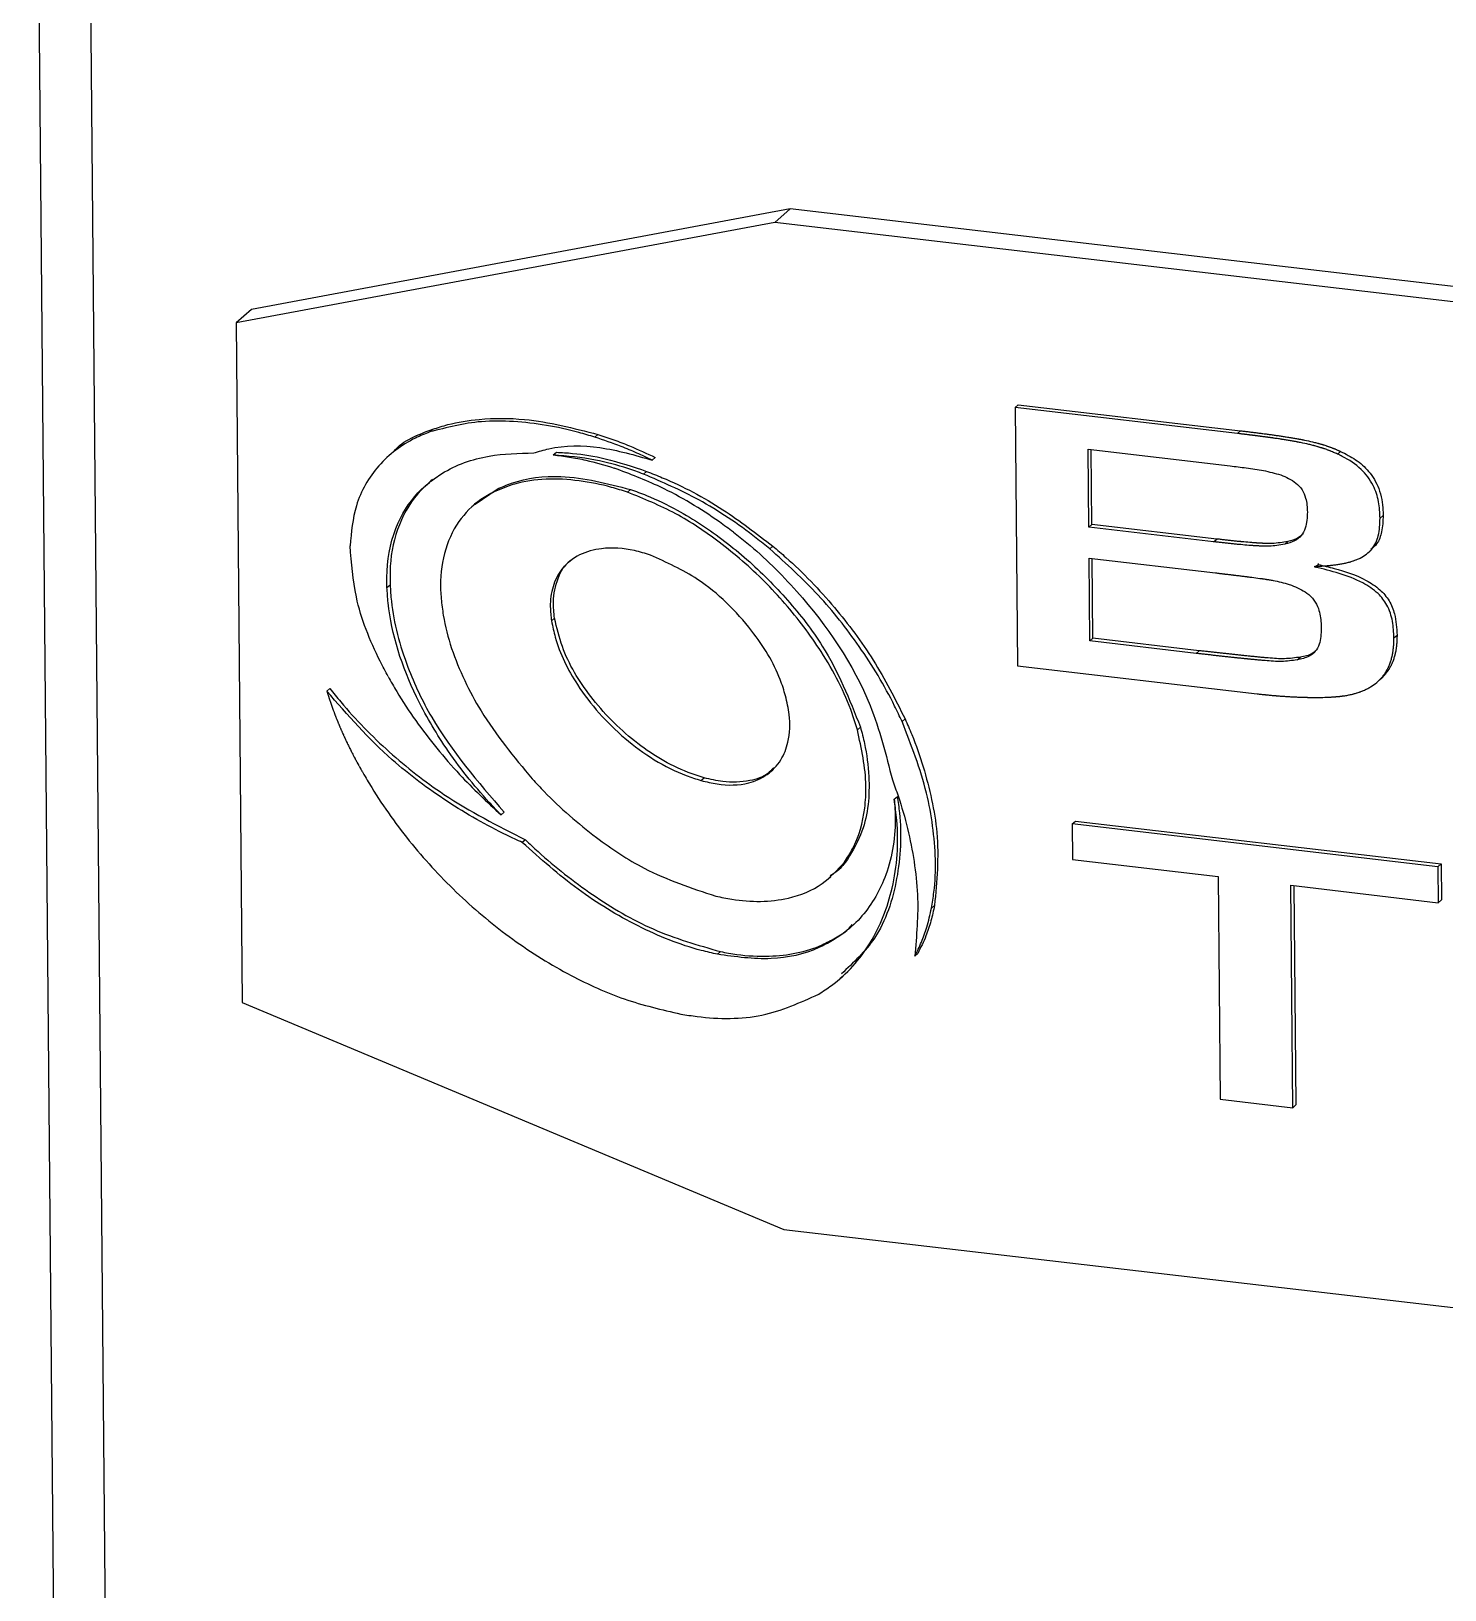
# Model space of a CAD drawing. Header units: millimetres. Extents: x 0 to 279, y 0 to 216.
# Drawn here: x 66.99 to 75.14, y 158.31 to 167.3 of the extents above; entities that cross this region are included whole.
import ezdxf

# ---------------------------------------------------------------- set-up
doc = ezdxf.new("R2010")
doc.units = ezdxf.units.MM

msp = doc.modelspace()

# ---------------------------------------------------------------- linework, layer by layer
at = {"color": 7, "linetype": 'Continuous', "lineweight": 25}
for p, q in [((66.9893, 172.4875), (67.1386, 155.6811)), ((67.2931, 171.8254), (67.4366, 155.6743)), ((71.3635, 166.2721), (68.2584, 165.6924)), ((71.3635, 166.2721), (71.2751, 166.1942)), ((81.646, 165.0696), (71.3635, 166.2721)), ((71.2751, 166.1942), (68.1701, 165.6145)), ((81.5576, 164.9916), (71.2751, 166.1942)), ((68.2584, 165.6924), (68.1701, 165.6145)), ((68.1701, 165.6145), (68.2049, 161.6976)), ((72.6774, 165.1427), (72.6597, 165.1271)), ((72.6774, 165.1427), (73.9588, 164.9928)), ((72.6597, 165.1271), (72.6729, 163.6385)), ((73.9412, 164.9773), (72.6597, 165.1271)), ((69.2862, 164.9863), (69.3039, 165.0019)), ((70.2375, 164.9561), (70.2552, 164.9717)), ((73.9412, 164.9773), (73.9588, 164.9928)), ((69.078, 164.8727), (69.0603, 164.8571)), ((69.9981, 164.8538), (70.0158, 164.8694)), ((73.0803, 164.8862), (73.8977, 164.7906)), ((73.0843, 164.4376), (73.0803, 164.8862)), ((73.102, 164.4532), (73.0982, 164.8841)), ((74.5166, 164.8587), (74.5343, 164.8743)), ((70.5681, 164.8238), (70.5858, 164.8394)), ((70.5183, 164.7435), (70.5359, 164.7591)), ((69.5472, 164.57), (69.6742, 164.6571)), ((69.6566, 164.6415), (69.6742, 164.6571)), ((70.426, 164.639), (70.4437, 164.6546)), ((69.5468, 164.5706), (69.5291, 164.555)), ((74.762, 164.4889), (74.7797, 164.5045)), ((73.0843, 164.4376), (73.102, 164.4532)), ((73.8031, 164.3536), (73.0843, 164.4376)), ((73.8208, 164.3691), (73.102, 164.4532)), ((71.2453, 164.3126), (71.263, 164.3282)), ((73.8031, 164.3536), (73.8208, 164.3691)), ((74.2136, 164.339), (74.2312, 164.3546)), ((73.0859, 164.259), (73.8129, 164.174)), ((73.0902, 163.7814), (73.0859, 164.259)), ((73.1078, 163.797), (73.1037, 164.2569)), ((74.6936, 164.29), (74.7113, 164.3056)), ((74.387, 164.2072), (74.4047, 164.2228)), ((74.387, 164.2072), (74.387, 164.2117)), ((74.4047, 164.2272), (74.4047, 164.2228)), ((69.0396, 164.0901), (69.0573, 164.1057)), ((70.0052, 163.9127), (69.9875, 163.8971)), ((73.0902, 163.7814), (73.1078, 163.797)), ((73.7198, 163.7254), (73.1078, 163.797)), ((74.842, 163.7995), (74.8597, 163.8151)), ((73.7021, 163.7098), (73.0902, 163.7814)), ((73.7021, 163.7098), (73.7198, 163.7254)), ((72.6729, 163.6385), (74.053, 163.4771)), ((74.2851, 163.6729), (74.3028, 163.6885)), ((74.7476, 163.5462), (74.7652, 163.5618)), ((68.6926, 163.4924), (68.7102, 163.508)), ((71.7502, 163.2693), (71.7679, 163.2849)), ((72.0073, 163.3172), (72.0249, 163.3328)), ((70.849, 162.9771), (70.8667, 162.9927)), ((71.9629, 162.8701), (71.9806, 162.8857)), ((69.6974, 162.7785), (69.7151, 162.7941)), ((72.9888, 162.7269), (73.0064, 162.7424)), ((72.9888, 162.7269), (72.9906, 162.5215)), ((75.0958, 162.4804), (72.9888, 162.7269)), ((73.0064, 162.7424), (75.1135, 162.496)), ((69.8371, 162.6353), (69.8194, 162.6197)), ((71.6757, 162.5068), (71.6934, 162.5224)), ((72.9906, 162.5215), (73.8285, 162.4235)), ((75.0958, 162.4804), (75.1135, 162.496)), ((75.0958, 162.4804), (75.0977, 162.2729)), ((75.1135, 162.496), (75.1153, 162.2885)), ((71.579, 162.4065), (71.5966, 162.4221)), ((73.8285, 162.4235), (73.8399, 161.1402)), ((74.2588, 161.0912), (74.2474, 162.3745)), ((74.2474, 162.3745), (75.0977, 162.2729)), ((74.2653, 162.3724), (74.2765, 161.1068)), ((75.1153, 162.2885), (75.0977, 162.2729)), ((72.1772, 162.2416), (72.1949, 162.2572)), ((70.9439, 161.9753), (70.9616, 161.9909)), ((71.6065, 162.0542), (71.6242, 162.0698)), ((72.0806, 161.9645), (72.0983, 161.9801)), ((71.6516, 161.8369), (71.6693, 161.8525)), ((68.2049, 161.6976), (71.3267, 160.3896)), ((73.8399, 161.1402), (74.2588, 161.0912)), ((74.2588, 161.0912), (74.2765, 161.1068)), ((71.3267, 160.3896), (81.6092, 159.1871))]:
    msp.add_line(p, q, dxfattribs=at)
for points, knots in [([(70.2375, 164.9561), (70.2068, 164.9654), (70.0525, 165.0119), (69.8321, 165.0481), (69.5405, 165.0521), (69.384, 165.0116), (69.2862, 164.9863)], [0, 0, 0, 0, 0.096521, 0.484439, 0.677776, 1, 1, 1, 1]), ([(69.3039, 165.0019), (69.3324, 165.0112), (69.418, 165.0393), (69.5941, 165.0663), (69.8858, 165.067), (70.1144, 165.008), (70.2552, 164.9717)], [0, 0, 0, 0, 0.0965705, 0.2901012, 0.5629994, 1, 1, 1, 1]), ([(69.2862, 164.9863), (69.2585, 164.9752), (69.1475, 164.9309), (68.9814, 164.804), (68.8494, 164.5797), (68.8342, 164.4085), (68.8271, 164.3293)], [0, 0, 0, 0, 0.105417, 0.422479, 0.732909, 1, 1, 1, 1]), ([(69.0781, 164.8727), (69.0782, 164.8728), (69.1324, 164.9404), (69.2182, 164.9712), (69.3039, 165.0019)], [0, 0, 0, 0, 0.001747, 1, 1, 1, 1]), ([(70.5681, 164.8238), (70.5386, 164.8377), (70.4796, 164.8656), (70.3697, 164.9114), (70.2883, 164.9389), (70.2375, 164.9561)], [0, 0, 0, 0, 0.272795, 0.545593, 1, 1, 1, 1]), ([(70.2552, 164.9717), (70.2857, 164.9616), (70.3469, 164.9415), (70.4577, 164.8988), (70.5365, 164.8622), (70.5858, 164.8394)], [0, 0, 0, 0, 0.272802, 0.545601, 1, 1, 1, 1]), ([(74.5166, 164.8587), (74.5129, 164.8604), (74.5055, 164.8638), (74.4944, 164.8686), (74.485, 164.8726), (74.4775, 164.8756), (74.4718, 164.8778), (74.4662, 164.88), (74.4605, 164.8821), (74.4529, 164.8849), (74.4453, 164.8876), (74.4377, 164.8902), (74.432, 164.8921), (74.4262, 164.8939), (74.4205, 164.8957), (74.4147, 164.8975), (74.409, 164.8992), (74.4032, 164.9009), (74.3955, 164.9031), (74.3878, 164.9053), (74.3801, 164.9073), (74.3685, 164.9103), (74.3433, 164.9165), (74.3181, 164.922), (74.2967, 164.9263), (74.2889, 164.9278), (74.2792, 164.9296), (74.2714, 164.9311), (74.2617, 164.9328), (74.2519, 164.9346), (74.2422, 164.9362), (74.2325, 164.9379), (74.2227, 164.9395), (74.2111, 164.9414), (74.2013, 164.9429), (74.1916, 164.9444), (74.1818, 164.9459), (74.1701, 164.9477), (74.1585, 164.9494), (74.1487, 164.9508), (74.1409, 164.9519), (74.1351, 164.9527), (74.1292, 164.9535), (74.1234, 164.9543), (74.1175, 164.9552), (74.1117, 164.956), (74.1058, 164.9567), (74.1, 164.9575), (74.0942, 164.9583), (74.0864, 164.9593), (74.0786, 164.9604), (74.0708, 164.9614), (74.0649, 164.9621), (74.0591, 164.9629), (74.0532, 164.9636), (74.0474, 164.9644), (74.0396, 164.9654), (74.0318, 164.9663), (74.024, 164.9673), (74.0181, 164.968), (74.0123, 164.9687), (74.0045, 164.9697), (73.9967, 164.9706), (73.9889, 164.9716), (73.9831, 164.9723), (73.9753, 164.9732), (73.9675, 164.9742), (73.9597, 164.9751), (73.9516, 164.976), (73.9454, 164.9768), (73.9412, 164.9773)], [0, 0, 0, 0, 0.020168, 0.040336, 0.060505, 0.070589, 0.080672, 0.090756, 0.10084, 0.110924, 0.131092, 0.141176, 0.15126, 0.161343, 0.171427, 0.181511, 0.191595, 0.201679, 0.211763, 0.23193, 0.242014, 0.252098, 0.292435, 0.373118, 0.383201, 0.403369, 0.413453, 0.43362, 0.443704, 0.463872, 0.484039, 0.494123, 0.51429, 0.534458, 0.554626, 0.564709, 0.584877, 0.605044, 0.625212, 0.645379, 0.655463, 0.665547, 0.675631, 0.685714, 0.695798, 0.705882, 0.715966, 0.726049, 0.736133, 0.746217, 0.766384, 0.776468, 0.786552, 0.796635, 0.806719, 0.816803, 0.826887, 0.847054, 0.857138, 0.867222, 0.877305, 0.887389, 0.907557, 0.91764, 0.927724, 0.937808, 0.957975, 0.968059, 0.978143, 1, 1, 1, 1]), ([(73.9588, 164.9928), (73.9666, 164.9919), (73.9783, 164.9906), (73.9978, 164.9882), (74.0134, 164.9864), (74.029, 164.9845), (74.0407, 164.983), (74.0524, 164.9816), (74.068, 164.9796), (74.0836, 164.9776), (74.0992, 164.9756), (74.1108, 164.974), (74.1225, 164.9725), (74.1342, 164.9709), (74.1459, 164.9693), (74.1576, 164.9676), (74.1693, 164.966), (74.181, 164.9643), (74.1927, 164.9625), (74.2044, 164.9608), (74.2141, 164.9593), (74.2239, 164.9578), (74.2336, 164.9562), (74.2433, 164.9546), (74.2531, 164.953), (74.2628, 164.9513), (74.2725, 164.9496), (74.2823, 164.9479), (74.2901, 164.9465), (74.2998, 164.9447), (74.3076, 164.9432), (74.3173, 164.9413), (74.3387, 164.937), (74.3619, 164.9318), (74.3832, 164.9266), (74.3929, 164.9242), (74.4006, 164.9221), (74.4083, 164.92), (74.4141, 164.9184), (74.4199, 164.9168), (74.4257, 164.9151), (74.4314, 164.9134), (74.4391, 164.911), (74.4468, 164.9086), (74.4544, 164.9061), (74.4601, 164.9041), (74.4658, 164.9022), (74.4715, 164.9001), (74.4772, 164.8981), (74.4829, 164.8959), (74.4886, 164.8938), (74.4942, 164.8916), (74.4999, 164.8893), (74.5055, 164.887), (74.5111, 164.8846), (74.5167, 164.8822), (74.5224, 164.8797), (74.5283, 164.877), (74.5323, 164.8752), (74.5343, 164.8743)], [0, 0, 0, 0, 0.0403349, 0.0605024, 0.1008374, 0.1210048, 0.1411723, 0.1613398, 0.1815072, 0.2218422, 0.2420097, 0.2621771, 0.2823446, 0.3025121, 0.3226796, 0.342847, 0.3630145, 0.383182, 0.4033495, 0.423517, 0.4436845, 0.4537682, 0.4739357, 0.4941032, 0.504187, 0.5243545, 0.544522, 0.5546057, 0.5747733, 0.584857, 0.6050246, 0.6151083, 0.6352759, 0.7159565, 0.7361243, 0.746208, 0.7663758, 0.7764596, 0.7865434, 0.7966272, 0.806711, 0.8167948, 0.8268786, 0.8470466, 0.8571304, 0.8672142, 0.877298, 0.8873819, 0.8974657, 0.9075495, 0.9176333, 0.9277172, 0.937801, 0.9478848, 0.9579687, 0.9680525, 0.9781363, 0.9890677, 1, 1, 1, 1]), ([(69.2838, 164.6958), (69.3076, 164.7133), (69.4082, 164.7868), (69.6119, 164.859), (69.7984, 164.8631), (69.8851, 164.8651)], [0, 0, 0, 0, 0.142347, 0.601339, 1, 1, 1, 1]), ([(69.8851, 164.8651), (69.9139, 164.8738), (70.034, 164.9103), (70.27, 164.9098), (70.4681, 164.8527), (70.5681, 164.8238)], [0, 0, 0, 0, 0.134962, 0.562982, 1, 1, 1, 1]), ([(70.0158, 164.8694), (70.0469, 164.8677), (70.1403, 164.8625), (70.3158, 164.8328), (70.4565, 164.7857), (70.5359, 164.7591)], [0, 0, 0, 0, 0.178569, 0.536209, 1, 1, 1, 1]), ([(74.5343, 164.8743), (74.5637, 164.8594), (74.6226, 164.8296), (74.704, 164.7594), (74.7635, 164.6563), (74.7783, 164.5659), (74.7795, 164.5143), (74.7797, 164.5045)], [0, 0, 0, 0, 0.208576, 0.418402, 0.659796, 0.934915, 1, 1, 1, 1]), ([(70.5183, 164.7435), (70.4879, 164.7544), (70.3966, 164.787), (70.2229, 164.8342), (70.0792, 164.8467), (69.9981, 164.8538)], [0, 0, 0, 0, 0.178535, 0.536027, 1, 1, 1, 1]), ([(69.9981, 164.8538), (70.0293, 164.8502), (70.0917, 164.8431), (70.2091, 164.8203), (70.2942, 164.7946), (70.3486, 164.7781)], [0, 0, 0, 0, 0.265465, 0.530906, 1, 1, 1, 1]), ([(71.0354, 164.4088), (71.0087, 164.4284), (70.8751, 164.527), (70.6488, 164.6641), (70.4379, 164.7442), (70.3486, 164.7781)], [0, 0, 0, 0, 0.125564, 0.629515, 1, 1, 1, 1]), ([(73.8977, 164.7906), (73.9289, 164.7868), (73.9931, 164.7789), (74.0908, 164.7664), (74.1565, 164.7479), (74.1895, 164.7387)], [0, 0, 0, 0, 0.3196596, 0.6586252, 1, 1, 1, 1]), ([(74.762, 164.4889), (74.7605, 164.5207), (74.7574, 164.5844), (74.7255, 164.6848), (74.6533, 164.7801), (74.5741, 164.8313), (74.5259, 164.8543), (74.5166, 164.8587)], [0, 0, 0, 0, 0.208585, 0.418422, 0.659164, 0.934911, 1, 1, 1, 1]), ([(69.0396, 164.0901), (69.0392, 164.1216), (69.0373, 164.2508), (69.0841, 164.4575), (69.1937, 164.619), (69.2686, 164.6828), (69.2838, 164.6958)], [0, 0, 0, 0, 0.134376, 0.550899, 0.908441, 1, 1, 1, 1]), ([(69.3015, 164.7114), (69.2793, 164.692), (69.1984, 164.6212), (69.0986, 164.4573), (69.0556, 164.2612), (69.0569, 164.1415), (69.0573, 164.1057)], [0, 0, 0, 0, 0.134391, 0.490098, 0.847392, 1, 1, 1, 1]), ([(70.426, 164.639), (70.3954, 164.6487), (70.3032, 164.678), (70.0838, 164.7213), (69.8451, 164.7195), (69.695, 164.6574), (69.6566, 164.6415)], [0, 0, 0, 0, 0.118351, 0.3555, 0.834814, 1, 1, 1, 1]), ([(69.6742, 164.6571), (69.7016, 164.6689), (69.8147, 164.718), (70.0781, 164.7492), (70.3098, 164.6892), (70.4437, 164.6546)], [0, 0, 0, 0, 0.118596, 0.49083, 1, 1, 1, 1]), ([(71.2453, 164.3126), (71.2195, 164.3335), (71.0902, 164.4382), (70.8528, 164.5988), (70.6256, 164.6971), (70.5183, 164.7435)], [0, 0, 0, 0, 0.116252, 0.58268, 1, 1, 1, 1]), ([(70.5359, 164.7591), (70.5661, 164.7472), (70.7173, 164.6878), (70.9685, 164.5547), (71.1686, 164.4008), (71.263, 164.3282)], [0, 0, 0, 0, 0.116262, 0.583042, 1, 1, 1, 1]), ([(74.1895, 164.7387), (74.2204, 164.7259), (74.2675, 164.7065), (74.3149, 164.6539), (74.3397, 164.5952), (74.3418, 164.5514), (74.3432, 164.5245)], [0, 0, 0, 0, 0.347824, 0.528701, 0.709516, 1, 1, 1, 1]), ([(69.6566, 164.6415), (69.6306, 164.6272), (69.5522, 164.584), (69.4414, 164.4711), (69.3596, 164.2885), (69.3445, 164.1297), (69.3506, 164.0409), (69.3517, 164.0248)], [0, 0, 0, 0, 0.12407, 0.374446, 0.65226, 0.93716, 1, 1, 1, 1]), ([(71.7502, 163.2693), (71.7406, 163.3004), (71.6923, 163.4572), (71.5599, 163.7098), (71.339, 164.0023), (71.1337, 164.2077), (70.9214, 164.3795), (70.7045, 164.5259), (70.5197, 164.6009), (70.426, 164.639)], [0, 0, 0, 0, 0.050437, 0.253761, 0.428768, 0.60366, 0.690909, 0.843279, 1, 1, 1, 1]), ([(70.4437, 164.6546), (70.4741, 164.6436), (70.5654, 164.6106), (70.7514, 164.5195), (70.9904, 164.3618), (71.1983, 164.1788), (71.3863, 163.9767), (71.5989, 163.7075), (71.7038, 163.4453), (71.7679, 163.2849)], [0, 0, 0, 0, 0.050455, 0.151498, 0.318841, 0.486032, 0.569444, 0.736662, 1, 1, 1, 1]), ([(74.3432, 164.5245), (74.3422, 164.4925), (74.3406, 164.4431), (74.31, 164.3866), (74.2679, 164.3545), (74.2328, 164.3445), (74.2136, 164.339)], [0, 0, 0, 0, 0.364706, 0.562401, 0.760449, 1, 1, 1, 1]), ([(74.7797, 164.5045), (74.7785, 164.4731), (74.7763, 164.4156), (74.7517, 164.3451), (74.7209, 164.3185), (74.7088, 164.3081)], [0, 0, 0, 0, 0.422732, 0.774534, 1, 1, 1, 1]), ([(74.387, 164.2117), (74.3909, 164.2118), (74.3966, 164.212), (74.4043, 164.2123), (74.4101, 164.2126), (74.4158, 164.2128), (74.4216, 164.2132), (74.4273, 164.2135), (74.4331, 164.2138), (74.4388, 164.2142), (74.4446, 164.2146), (74.4503, 164.215), (74.456, 164.2155), (74.4637, 164.2161), (74.4713, 164.2168), (74.4808, 164.2178), (74.4903, 164.2188), (74.5016, 164.2202), (74.513, 164.2217), (74.5242, 164.2234), (74.5336, 164.225), (74.5429, 164.2266), (74.5522, 164.2284), (74.5615, 164.2304), (74.5706, 164.2325), (74.5798, 164.2348), (74.5888, 164.2372), (74.5978, 164.2399), (74.605, 164.2421), (74.6138, 164.2452), (74.6208, 164.2477), (74.6329, 164.2526), (74.6671, 164.2679), (74.7195, 164.3066), (74.7587, 164.3904), (74.7609, 164.4547), (74.762, 164.4889)], [0, 0, 0, 0, 0.021081, 0.031621, 0.042162, 0.052702, 0.063243, 0.073783, 0.084323, 0.094864, 0.105404, 0.115945, 0.126485, 0.137026, 0.158107, 0.168647, 0.189728, 0.210809, 0.231891, 0.252972, 0.274053, 0.284594, 0.305675, 0.326757, 0.337298, 0.35838, 0.379462, 0.390002, 0.411085, 0.421626, 0.442709, 0.453249, 0.495436, 0.655602, 0.816776, 1, 1, 1, 1]), ([(69.0461, 163.5765), (69.0306, 163.6057), (68.9529, 163.7525), (68.8518, 164.0047), (68.8346, 164.231), (68.8271, 164.3293)], [0, 0, 0, 0, 0.123171, 0.618921, 1, 1, 1, 1]), ([(71.0354, 164.4088), (71.0616, 164.3884), (71.1929, 164.286), (71.4977, 163.984), (71.8172, 163.5175), (71.9154, 163.1252), (71.9516, 162.9805)], [0, 0, 0, 0, 0.057334, 0.287555, 0.737102, 1, 1, 1, 1]), ([(71.263, 164.3282), (71.2883, 164.3066), (71.4152, 164.1986), (71.6183, 163.9856), (71.8528, 163.6733), (71.9671, 163.4472), (72.0249, 163.3328)], [0, 0, 0, 0, 0.078974, 0.395831, 0.69439, 1, 1, 1, 1]), ([(74.2136, 164.339), (74.1833, 164.334), (74.138, 164.3266), (74.0892, 164.3279), (74.0698, 164.3287), (74.064, 164.3289), (74.0581, 164.3292), (74.0523, 164.3295), (74.0465, 164.3298), (74.0406, 164.3302), (74.0348, 164.3305), (74.0231, 164.3313), (73.9978, 164.3332), (73.9706, 164.3356), (73.9491, 164.3376), (73.9394, 164.3386), (73.9316, 164.3394), (73.9219, 164.3404), (73.9121, 164.3414), (73.9024, 164.3424), (73.8926, 164.3434), (73.8829, 164.3445), (73.8712, 164.3458), (73.8615, 164.3469), (73.8517, 164.348), (73.842, 164.3491), (73.8303, 164.3504), (73.8205, 164.3515), (73.8115, 164.3526), (73.8063, 164.3532), (73.8031, 164.3536)], [0, 0, 0, 0, 0.227603, 0.340716, 0.354849, 0.368982, 0.383115, 0.397248, 0.411381, 0.425514, 0.439647, 0.45378, 0.510313, 0.623381, 0.651647, 0.66578, 0.694046, 0.708179, 0.736445, 0.764711, 0.778844, 0.80711, 0.835376, 0.863642, 0.877775, 0.906041, 0.934307, 0.962573, 0.976705, 1, 1, 1, 1]), ([(74.2312, 164.3546), (74.201, 164.3496), (74.1557, 164.3422), (74.1069, 164.3435), (74.0875, 164.3442), (74.0816, 164.3445), (74.0758, 164.3448), (74.07, 164.3451), (74.0641, 164.3454), (74.0583, 164.3457), (74.0525, 164.3461), (74.0408, 164.3469), (74.0155, 164.3488), (73.9882, 164.3512), (73.9668, 164.3532), (73.9571, 164.3542), (73.9493, 164.355), (73.9395, 164.356), (73.9298, 164.357), (73.9201, 164.358), (73.9103, 164.359), (73.9006, 164.3601), (73.8889, 164.3614), (73.8791, 164.3625), (73.8694, 164.3636), (73.8596, 164.3647), (73.848, 164.366), (73.835, 164.3675), (73.8259, 164.3685), (73.8208, 164.3691)], [0, 0, 0, 0, 0.227603, 0.340716, 0.354849, 0.368982, 0.383115, 0.397248, 0.411381, 0.425514, 0.439647, 0.45378, 0.510313, 0.623381, 0.651647, 0.66578, 0.694046, 0.708179, 0.736445, 0.764711, 0.778844, 0.80711, 0.835376, 0.863642, 0.877775, 0.906041, 0.934307, 0.962573, 1, 1, 1, 1]), ([(74.3191, 164.3998), (74.3089, 164.3907), (74.284, 164.3684), (74.2508, 164.3597), (74.2312, 164.3546)], [0, 0, 0, 0, 0.410261, 1, 1, 1, 1]), ([(70.558, 164.2765), (70.5272, 164.2858), (70.4343, 164.3139), (70.2914, 164.324), (70.1449, 164.285), (70.0447, 164.2058), (69.9905, 164.0969), (69.9765, 163.9915), (69.9843, 163.9245), (69.9875, 163.8971)], [0, 0, 0, 0, 0.107106, 0.323387, 0.480268, 0.638245, 0.774289, 0.907707, 1, 1, 1, 1]), ([(70.0052, 163.9127), (70.0016, 163.9447), (69.9927, 164.0237), (70.0184, 164.1412), (70.063, 164.224), (70.1006, 164.2471), (70.1023, 164.2481)], [0, 0, 0, 0, 0.252819, 0.623864, 0.982698, 1, 1, 1, 1]), ([(71.3365, 163.4656), (71.3268, 163.4968), (71.2856, 163.6298), (71.1311, 163.8753), (70.8723, 164.1336), (70.6507, 164.2344), (70.558, 164.2765)], [0, 0, 0, 0, 0.085715, 0.364954, 0.734381, 1, 1, 1, 1]), ([(72.0073, 163.3172), (71.9933, 163.3471), (71.9236, 163.497), (71.7712, 163.7476), (71.5302, 164.055), (71.341, 164.2261), (71.2453, 164.3126)], [0, 0, 0, 0, 0.078976, 0.395903, 0.694526, 1, 1, 1, 1]), ([(73.8129, 164.174), (73.8168, 164.1735), (73.8227, 164.1729), (73.8305, 164.1719), (73.8382, 164.171), (73.846, 164.1701), (73.8538, 164.1692), (73.8597, 164.1685), (73.8655, 164.1678), (73.8714, 164.1671), (73.8792, 164.1662), (73.887, 164.1653), (73.8948, 164.1644), (73.9006, 164.1637), (73.9065, 164.163), (73.9123, 164.1623), (73.9181, 164.1616), (73.924, 164.1609), (73.9318, 164.1599), (73.9415, 164.1588), (73.9532, 164.1573), (73.963, 164.1562), (73.9727, 164.155), (73.9825, 164.1538), (73.9922, 164.1525), (74.0058, 164.1508), (74.0312, 164.1476), (74.0565, 164.1442), (74.076, 164.1415), (74.0818, 164.1407), (74.0896, 164.1396), (74.0974, 164.1384), (74.1052, 164.1372), (74.1111, 164.1363), (74.1169, 164.1354), (74.1286, 164.1335), (74.1695, 164.1266), (74.2131, 164.1161), (74.2481, 164.1041), (74.2526, 164.1025)], [0, 0, 0, 0, 0.026531, 0.039796, 0.053061, 0.079592, 0.092857, 0.106122, 0.119388, 0.132653, 0.145918, 0.172449, 0.185714, 0.198979, 0.212245, 0.22551, 0.238775, 0.25204, 0.265306, 0.291836, 0.318367, 0.344898, 0.358163, 0.384693, 0.411224, 0.424489, 0.47755, 0.583674, 0.596939, 0.610204, 0.62347, 0.65, 0.663266, 0.676531, 0.689796, 0.703062, 0.756125, 0.96887, 1, 1, 1, 1]), ([(74.842, 163.7995), (74.8407, 163.8312), (74.838, 163.895), (74.809, 163.9855), (74.7478, 164.0643), (74.609, 164.1543), (74.481, 164.1849), (74.387, 164.2072)], [0, 0, 0, 0, 0.144667, 0.290674, 0.410281, 0.567525, 1, 1, 1, 1]), ([(74.4047, 164.2228), (74.4357, 164.2154), (74.5296, 164.1929), (74.6531, 164.1523), (74.7603, 164.0831), (74.8175, 164.0154), (74.8543, 163.924), (74.8576, 163.8565), (74.8597, 163.8151)], [0, 0, 0, 0, 0.144115, 0.437146, 0.576033, 0.694308, 0.812534, 1, 1, 1, 1]), ([(69.6974, 162.7785), (69.6744, 162.8026), (69.559, 162.9233), (69.3835, 163.1449), (69.1619, 163.5239), (69.0552, 163.8478), (69.0415, 164.0607), (69.0396, 164.0901)], [0, 0, 0, 0, 0.06598, 0.330698, 0.555824, 0.938768, 1, 1, 1, 1]), ([(69.0573, 164.1057), (69.0594, 164.074), (69.0698, 163.9146), (69.1411, 163.6525), (69.3411, 163.2275), (69.5635, 162.9698), (69.7151, 162.7941)], [0, 0, 0, 0, 0.066013, 0.332409, 0.544679, 1, 1, 1, 1]), ([(74.2526, 164.1025), (74.2832, 164.0899), (74.3309, 164.0702), (74.3835, 164.0194), (74.4139, 163.9586), (74.4219, 163.9021), (74.4228, 163.8647), (74.423, 163.8552)], [0, 0, 0, 0, 0.3030147, 0.4727982, 0.6430309, 0.9095634, 1, 1, 1, 1]), ([(69.3517, 164.0248), (69.3553, 163.9931), (69.3734, 163.833), (69.4524, 163.6115), (69.6236, 163.291), (69.7717, 163.1126), (69.8768, 162.9859)], [0, 0, 0, 0, 0.083649, 0.421998, 0.589399, 1, 1, 1, 1]), ([(69.9875, 163.8971), (69.994, 163.8655), (70.0201, 163.7376), (70.1444, 163.4906), (70.3995, 163.2051), (70.6639, 163.0362), (70.8206, 162.9862), (70.849, 162.9771)], [0, 0, 0, 0, 0.075416, 0.304469, 0.615252, 0.93013, 1, 1, 1, 1]), ([(70.8667, 162.9927), (70.836, 163.0025), (70.6943, 163.0481), (70.4575, 163.1934), (70.2094, 163.4456), (70.0556, 163.6979), (70.0181, 163.8577), (70.0052, 163.9127)], [0, 0, 0, 0, 0.075287, 0.347882, 0.619423, 0.869066, 1, 1, 1, 1]), ([(74.423, 163.8552), (74.4221, 163.8232), (74.4206, 163.7747), (74.3913, 163.7196), (74.3476, 163.6863), (74.3086, 163.6779), (74.2851, 163.6729)], [0, 0, 0, 0, 0.356185, 0.538721, 0.721819, 1, 1, 1, 1]), ([(74.57, 163.4679), (74.5738, 163.4686), (74.5812, 163.47), (74.5923, 163.4724), (74.6014, 163.4746), (74.6087, 163.4765), (74.616, 163.4785), (74.6232, 163.4805), (74.6321, 163.4833), (74.6392, 163.4857), (74.6463, 163.4881), (74.6533, 163.4907), (74.6602, 163.4934), (74.6688, 163.497), (74.6756, 163.5001), (74.6822, 163.5033), (74.6922, 163.5082), (74.7133, 163.5198), (74.7329, 163.5337), (74.7469, 163.5456), (74.751, 163.5493), (74.7551, 163.5531), (74.7603, 163.5582), (74.7654, 163.5635), (74.7703, 163.569), (74.774, 163.5732), (74.7775, 163.5774), (74.782, 163.5832), (74.7864, 163.5892), (74.7906, 163.5953), (74.7936, 163.5999), (74.7966, 163.6047), (74.8004, 163.611), (74.8039, 163.6176), (74.8073, 163.6242), (74.8098, 163.6293), (74.8129, 163.6361), (74.8181, 163.6482), (74.8232, 163.6624), (74.827, 163.6751), (74.8294, 163.6843), (74.8313, 163.6917), (74.8329, 163.6992), (74.8344, 163.7067), (74.8358, 163.7143), (74.837, 163.7219), (74.8381, 163.7295), (74.839, 163.7372), (74.8398, 163.7449), (74.8405, 163.7527), (74.841, 163.7605), (74.8415, 163.7702), (74.8418, 163.778), (74.842, 163.7884), (74.842, 163.7949), (74.842, 163.7995)], [0, 0, 0, 0, 0.023713, 0.047426, 0.071139, 0.082995, 0.094851, 0.118565, 0.130421, 0.154135, 0.165991, 0.177847, 0.201561, 0.213417, 0.237132, 0.248988, 0.260844, 0.308291, 0.403362, 0.415218, 0.427075, 0.438931, 0.450788, 0.474504, 0.486361, 0.498217, 0.510074, 0.52193, 0.545647, 0.557503, 0.56936, 0.581217, 0.593073, 0.616789, 0.628646, 0.640502, 0.652359, 0.676075, 0.723528, 0.747243, 0.759099, 0.782814, 0.79467, 0.806527, 0.830241, 0.842097, 0.853954, 0.877668, 0.889524, 0.90138, 0.925094, 0.93695, 0.960663, 0.972519, 1, 1, 1, 1]), ([(74.8597, 163.8151), (74.8597, 163.8112), (74.8597, 163.8033), (74.8595, 163.7935), (74.8591, 163.7837), (74.8587, 163.7759), (74.858, 163.7662), (74.8573, 163.7585), (74.8564, 163.7508), (74.8555, 163.7431), (74.8544, 163.7355), (74.8531, 163.7279), (74.8517, 163.7203), (74.8502, 163.7128), (74.8485, 163.7054), (74.8466, 163.698), (74.8431, 163.6851), (74.8383, 163.6707), (74.8335, 163.6585), (74.8305, 163.6516), (74.8275, 163.6448), (74.8242, 163.638), (74.8207, 163.6315), (74.818, 163.6266), (74.8152, 163.6218), (74.8113, 163.6154), (74.8072, 163.6093), (74.8029, 163.6032), (74.7996, 163.5988), (74.7951, 163.5929), (74.7904, 163.5873), (74.7855, 163.5818), (74.7818, 163.5777), (74.7779, 163.5737), (74.7727, 163.5686), (74.7685, 163.5646), (74.7655, 163.562), (74.7652, 163.5618)], [0, 0, 0, 0, 0.040683, 0.081365, 0.101706, 0.142389, 0.16273, 0.203413, 0.223754, 0.244095, 0.284779, 0.30512, 0.325461, 0.366145, 0.386486, 0.406827, 0.447513, 0.528919, 0.569606, 0.589947, 0.610288, 0.650976, 0.671317, 0.691658, 0.712, 0.732341, 0.773029, 0.79337, 0.813712, 0.834053, 0.874741, 0.895082, 0.915424, 0.935765, 0.956106, 0.996794, 1, 1, 1, 1]), ([(74.2851, 163.6729), (74.2548, 163.6686), (74.1943, 163.6599), (74.1237, 163.6661), (74.0808, 163.6697), (74.0652, 163.671), (74.0535, 163.6721), (74.0419, 163.6732), (74.0321, 163.6742), (74.0243, 163.6749), (74.0185, 163.6755), (74.0126, 163.6761), (74.0068, 163.6767), (74.0009, 163.6773), (73.9951, 163.6779), (73.9893, 163.6785), (73.9834, 163.6791), (73.9776, 163.6797), (73.9698, 163.6805), (73.962, 163.6813), (73.9542, 163.6821), (73.9483, 163.6827), (73.9425, 163.6833), (73.9347, 163.6842), (73.9269, 163.685), (73.9191, 163.6858), (73.9113, 163.6867), (73.9035, 163.6875), (73.8957, 163.6884), (73.8879, 163.6892), (73.8801, 163.6901), (73.8704, 163.6911), (73.8626, 163.692), (73.8529, 163.6931), (73.8451, 163.6939), (73.8353, 163.695), (73.8275, 163.6959), (73.8178, 163.6969), (73.808, 163.698), (73.7983, 163.6991), (73.7886, 163.7002), (73.7788, 163.7013), (73.7691, 163.7024), (73.7593, 163.7034), (73.7496, 163.7045), (73.7379, 163.7058), (73.7261, 163.7072), (73.7142, 163.7085), (73.7062, 163.7094), (73.7021, 163.7098)], [0, 0, 0, 0, 0.160119, 0.320042, 0.359971, 0.379936, 0.3999, 0.419865, 0.439829, 0.449812, 0.459794, 0.469776, 0.479758, 0.489741, 0.499723, 0.509705, 0.519687, 0.52967, 0.539652, 0.559616, 0.569599, 0.579581, 0.589563, 0.599545, 0.61951, 0.629492, 0.639474, 0.659439, 0.669421, 0.679403, 0.699368, 0.70935, 0.729315, 0.739297, 0.759261, 0.769244, 0.789208, 0.79919, 0.819155, 0.839119, 0.849102, 0.869066, 0.889031, 0.899013, 0.918977, 0.938942, 0.958906, 0.979453, 1, 1, 1, 1]), ([(74.3028, 163.6885), (74.2725, 163.6842), (74.2119, 163.6755), (74.1413, 163.6817), (74.0985, 163.6852), (74.0829, 163.6866), (74.0712, 163.6877), (74.0595, 163.6888), (74.0478, 163.6899), (74.0362, 163.6911), (74.0245, 163.6923), (74.0128, 163.6935), (74.0011, 163.6946), (73.9894, 163.6959), (73.9777, 163.6971), (73.9621, 163.6987), (73.9465, 163.7004), (73.9309, 163.7021), (73.9154, 163.7038), (73.8998, 163.7054), (73.8803, 163.7076), (73.8647, 163.7093), (73.8452, 163.7114), (73.8296, 163.7132), (73.8101, 163.7153), (73.7907, 163.7175), (73.7672, 163.7201), (73.7435, 163.7228), (73.7277, 163.7245), (73.7198, 163.7254)], [0, 0, 0, 0, 0.160119, 0.320042, 0.359971, 0.379936, 0.3999, 0.419865, 0.439829, 0.459794, 0.479758, 0.499723, 0.519687, 0.539652, 0.559616, 0.579581, 0.61951, 0.639475, 0.659439, 0.699368, 0.719333, 0.759262, 0.779226, 0.819155, 0.83912, 0.879049, 0.918978, 0.959489, 1, 1, 1, 1]), ([(74.393, 163.7269), (74.3858, 163.7206), (74.3609, 163.6989), (74.3269, 163.6928), (74.3028, 163.6885)], [0, 0, 0, 0, 0.291379, 1, 1, 1, 1]), ([(69.0461, 163.5765), (69.0624, 163.5477), (69.144, 163.403), (69.2813, 163.2124), (69.4855, 162.9761), (69.6159, 162.8546), (69.6974, 162.7785)], [0, 0, 0, 0, 0.096536, 0.483915, 0.677066, 1, 1, 1, 1]), ([(68.6926, 163.4924), (68.6938, 163.4885), (68.6956, 163.4826), (68.698, 163.4749), (68.7005, 163.4671), (68.703, 163.4594), (68.7056, 163.4516), (68.7075, 163.4458), (68.7114, 163.4342), (68.7201, 163.4091), (68.7292, 163.3841), (68.7365, 163.365), (68.7387, 163.3593), (68.7416, 163.3516), (68.7446, 163.344), (68.7476, 163.3364), (68.7506, 163.3287), (68.7537, 163.3211), (68.7568, 163.3135), (68.7592, 163.3078), (68.7623, 163.3003), (68.7655, 163.2927), (68.7687, 163.2851), (68.7719, 163.2776), (68.7752, 163.27), (68.7785, 163.2625), (68.781, 163.2568), (68.7843, 163.2493), (68.7877, 163.2418), (68.7911, 163.2343), (68.7945, 163.2268), (68.798, 163.2193), (68.8014, 163.2119), (68.8049, 163.2044), (68.8085, 163.197), (68.812, 163.1895), (68.8156, 163.1821), (68.8192, 163.1747), (68.8229, 163.1673), (68.8265, 163.1599), (68.8302, 163.1525), (68.8339, 163.1451), (68.8377, 163.1377), (68.8414, 163.1304), (68.8452, 163.1231), (68.8491, 163.1157), (68.8529, 163.1084), (68.8577, 163.0993), (68.8616, 163.092), (68.8656, 163.0847), (68.8695, 163.0774), (68.8735, 163.0702), (68.8775, 163.0629), (68.8815, 163.0557), (68.8855, 163.0484), (68.8904, 163.0399), (68.895, 163.0318), (68.8986, 163.0255), (68.9004, 163.0224)], [0, 0, 0, 0, 0.023954, 0.035931, 0.047908, 0.071862, 0.083839, 0.095815, 0.107792, 0.155701, 0.251524, 0.263501, 0.275478, 0.287455, 0.311408, 0.323385, 0.335362, 0.359316, 0.371293, 0.38327, 0.395247, 0.419201, 0.431178, 0.443155, 0.467108, 0.479085, 0.491062, 0.503039, 0.526993, 0.53897, 0.550947, 0.574901, 0.586878, 0.598855, 0.622808, 0.634785, 0.646762, 0.670716, 0.682693, 0.69467, 0.718624, 0.730601, 0.742578, 0.766532, 0.778508, 0.790485, 0.814439, 0.826416, 0.85037, 0.862347, 0.874324, 0.898278, 0.910255, 0.922231, 0.946185, 0.958162, 0.979081, 1, 1, 1, 1]), ([(69.8194, 162.6197), (69.7898, 162.6333), (69.6415, 162.7017), (69.3841, 162.8502), (69.0221, 163.1164), (68.8131, 163.3549), (68.6926, 163.4924)], [0, 0, 0, 0, 0.0690604, 0.3459377, 0.6228651, 1, 1, 1, 1]), ([(68.7102, 163.508), (68.731, 163.4818), (68.8349, 163.351), (69.0475, 163.1363), (69.4005, 162.8576), (69.6775, 162.7166), (69.8371, 162.6353)], [0, 0, 0, 0, 0.069058, 0.346194, 0.623135, 1, 1, 1, 1]), ([(70.849, 162.9771), (70.8801, 162.9695), (70.9719, 162.947), (71.1076, 162.9497), (71.2343, 163.005), (71.3133, 163.0895), (71.3599, 163.2101), (71.3647, 163.3402), (71.3446, 163.4296), (71.3365, 163.4656)], [0, 0, 0, 0, 0.103943, 0.307615, 0.442696, 0.57822, 0.705795, 0.881783, 1, 1, 1, 1]), ([(74.053, 163.4771), (74.0569, 163.4766), (74.0647, 163.4757), (74.0763, 163.4744), (74.088, 163.4732), (74.0978, 163.4722), (74.1075, 163.4712), (74.1173, 163.4702), (74.127, 163.4693), (74.1367, 163.4684), (74.1465, 163.4675), (74.1562, 163.4667), (74.1659, 163.4659), (74.1737, 163.4652), (74.1835, 163.4645), (74.1932, 163.4637), (74.2029, 163.463), (74.2127, 163.4624), (74.2204, 163.4619), (74.2302, 163.4613), (74.2399, 163.4607), (74.2496, 163.4601), (74.2593, 163.4596), (74.2671, 163.4592), (74.2768, 163.4588), (74.2846, 163.4584), (74.2943, 163.458), (74.3021, 163.4577), (74.3118, 163.4574), (74.3195, 163.4571), (74.3292, 163.4569), (74.337, 163.4567), (74.3467, 163.4565), (74.3544, 163.4563), (74.3622, 163.4562), (74.3699, 163.4561), (74.3777, 163.4561), (74.3873, 163.4561), (74.3951, 163.4561), (74.4028, 163.4561), (74.4144, 163.4562), (74.4395, 163.4566), (74.4645, 163.4575), (74.4837, 163.4586), (74.4894, 163.4589), (74.4971, 163.4595), (74.5047, 163.46), (74.5123, 163.4607), (74.5181, 163.4612), (74.5238, 163.4617), (74.5295, 163.4623), (74.5352, 163.4629), (74.5409, 163.4636), (74.5486, 163.4646), (74.5583, 163.4659), (74.5661, 163.4672), (74.57, 163.4679)], [0, 0, 0, 0, 0.0224277, 0.0448555, 0.0672832, 0.0897109, 0.1009248, 0.1233525, 0.1457803, 0.1569941, 0.1794219, 0.2018496, 0.2130634, 0.2354912, 0.246705, 0.2691328, 0.2915605, 0.3027744, 0.3252021, 0.336416, 0.3588437, 0.3812714, 0.3924853, 0.414913, 0.4261269, 0.4485546, 0.4597685, 0.4821962, 0.4934101, 0.5158379, 0.5270517, 0.5494795, 0.5606933, 0.5831211, 0.5943349, 0.6055488, 0.6279766, 0.6391904, 0.6616182, 0.6728321, 0.6840459, 0.7289022, 0.8186225, 0.8298363, 0.8410502, 0.8522641, 0.8746921, 0.885906, 0.8971199, 0.9083338, 0.9195477, 0.9307616, 0.9419756, 0.9531895, 0.9765899, 1, 1, 1, 1]), ([(71.6757, 162.5068), (71.6921, 162.5317), (71.7523, 162.6233), (71.7927, 162.7762), (71.8067, 163.0094), (71.7737, 163.1611), (71.7502, 163.2693)], [0, 0, 0, 0, 0.118389, 0.436315, 0.598318, 1, 1, 1, 1]), ([(71.7679, 163.2849), (71.7761, 163.2535), (71.8007, 163.1591), (71.8266, 162.9557), (71.807, 162.716), (71.7244, 162.5752), (71.6934, 162.5224)], [0, 0, 0, 0, 0.118197, 0.355204, 0.758319, 1, 1, 1, 1]), ([(72.1772, 162.2416), (72.1823, 162.272), (72.2078, 162.425), (72.1984, 162.6503), (72.1382, 162.9826), (72.0607, 163.1806), (72.0073, 163.3172)], [0, 0, 0, 0, 0.087074, 0.438136, 0.612388, 1, 1, 1, 1]), ([(72.0249, 163.3328), (72.038, 163.3027), (72.1038, 163.1513), (72.1695, 162.9311), (72.2264, 162.598), (72.2078, 162.3964), (72.1949, 162.2572)], [0, 0, 0, 0, 0.087059, 0.436724, 0.61103, 1, 1, 1, 1]), ([(68.9004, 163.0224), (68.9172, 162.9938), (69.0013, 162.8504), (69.1773, 162.6055), (69.4054, 162.3598), (69.6551, 162.1387), (69.8711, 161.9822), (70.1405, 161.8283), (70.4076, 161.7064), (70.6237, 161.6561), (70.7331, 161.6307)], [0, 0, 0, 0, 0.041693, 0.208899, 0.376089, 0.459516, 0.626734, 0.710171, 0.853255, 1, 1, 1, 1]), ([(69.8768, 162.9859), (69.8996, 162.9615), (70.0136, 162.8393), (70.2234, 162.6568), (70.552, 162.4369), (70.7938, 162.3571), (70.9336, 162.3109)], [0, 0, 0, 0, 0.0776887, 0.3894851, 0.6469164, 1, 1, 1, 1]), ([(71.2674, 163.0502), (71.2565, 163.0387), (71.2206, 163.0009), (71.1182, 162.9683), (70.9913, 162.9626), (70.9025, 162.984), (70.8667, 162.9927)], [0, 0, 0, 0, 0.115527, 0.381878, 0.750572, 1, 1, 1, 1]), ([(71.9516, 162.9805), (71.9629, 162.9498), (72.0194, 162.7956), (72.072, 162.5734), (72.1072, 162.262), (72.0911, 162.0821), (72.0806, 161.9645)], [0, 0, 0, 0, 0.092567, 0.464293, 0.649598, 1, 1, 1, 1]), ([(71.5273, 161.7458), (71.5521, 161.7619), (71.6701, 161.8384), (71.8404, 162.0313), (71.9713, 162.3635), (71.9914, 162.6561), (71.9683, 162.8294), (71.9629, 162.8701)], [0, 0, 0, 0, 0.071461, 0.340637, 0.609194, 0.908387, 1, 1, 1, 1]), ([(71.9629, 162.8701), (71.9652, 162.8384), (71.9761, 162.6886), (71.9453, 162.4917), (71.8401, 162.2645), (71.7309, 162.1351), (71.6308, 162.07), (71.6065, 162.0542)], [0, 0, 0, 0, 0.096859, 0.458646, 0.607822, 0.905109, 1, 1, 1, 1]), ([(71.9806, 162.8857), (71.985, 162.854), (72.0071, 162.6943), (71.9926, 162.4084), (71.8843, 162.0735), (71.7273, 161.9273), (71.6583, 161.8632)], [0, 0, 0, 0, 0.081591, 0.410955, 0.741245, 1, 1, 1, 1]), ([(70.9439, 161.9753), (70.9129, 161.9823), (70.7569, 162.0178), (70.4805, 162.1303), (70.1312, 162.3419), (69.9243, 162.5262), (69.8194, 162.6197)], [0, 0, 0, 0, 0.075032, 0.376901, 0.683904, 1, 1, 1, 1]), ([(69.8371, 162.6353), (69.8613, 162.6125), (69.9827, 162.4979), (70.2209, 162.312), (70.573, 162.1026), (70.8303, 162.0286), (70.9616, 161.9909)], [0, 0, 0, 0, 0.075018, 0.375901, 0.681596, 1, 1, 1, 1]), ([(70.9336, 162.3109), (70.9647, 162.3044), (71.1051, 162.2747), (71.323, 162.2763), (71.5479, 162.3653), (71.6354, 162.4621), (71.6757, 162.5068)], [0, 0, 0, 0, 0.112253, 0.507066, 0.772431, 1, 1, 1, 1]), ([(71.6934, 162.5224), (71.6755, 162.4984), (71.6474, 162.4606), (71.6076, 162.436), (71.593, 162.4271)], [0, 0, 0, 0, 0.635151, 1, 1, 1, 1]), ([(72.0806, 161.9645), (72.0941, 161.9912), (72.121, 162.0446), (72.1538, 162.1373), (72.1689, 162.2044), (72.1772, 162.2416)], [0, 0, 0, 0, 0.308295, 0.616522, 1, 1, 1, 1]), ([(72.1949, 162.2572), (72.1883, 162.2273), (72.1752, 162.1674), (72.1446, 162.0737), (72.1148, 162.0135), (72.0983, 161.9801)], [0, 0, 0, 0, 0.30815, 0.616351, 1, 1, 1, 1]), ([(71.6242, 162.0698), (71.6503, 162.0845), (71.6868, 162.105), (71.7129, 162.1373), (71.7203, 162.1465)], [0, 0, 0, 0, 0.715187, 1, 1, 1, 1]), ([(71.6065, 162.0542), (71.5805, 162.0401), (71.4737, 161.9821), (71.2486, 161.9326), (71.0476, 161.9607), (70.9439, 161.9753)], [0, 0, 0, 0, 0.134993, 0.553965, 1, 1, 1, 1]), ([(70.9616, 161.9909), (70.9928, 161.9851), (71.0864, 161.9679), (71.2876, 161.957), (71.4844, 161.9934), (71.5991, 162.0561), (71.6242, 162.0698)], [0, 0, 0, 0, 0.134803, 0.405089, 0.869459, 1, 1, 1, 1]), ([(70.7331, 161.6307), (70.7642, 161.6258), (70.9211, 161.6013), (71.2052, 161.5992), (71.4212, 161.6975), (71.5273, 161.7458)], [0, 0, 0, 0, 0.112003, 0.563967, 1, 1, 1, 1])]:
    msp.add_open_spline(points, degree=3, knots=knots, dxfattribs=at)

doc.saveas('drawing.dxf')
